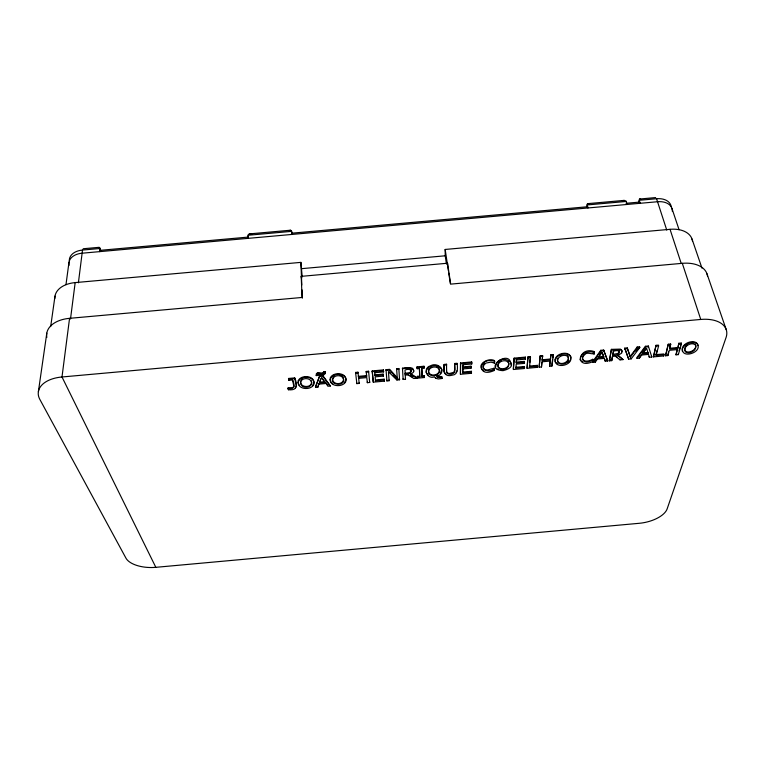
<?xml version="1.0" encoding="UTF-8"?>
<svg xmlns="http://www.w3.org/2000/svg" width="765" height="765" viewBox="0 0 765 765"><rect width="100%" height="100%" fill="white"/><g stroke="black" fill="none" stroke-linecap="round" stroke-linejoin="round"><path stroke-width="1.15" d="M444.264 371.809L444.236 365.192L446.617 364.982L446.521 364.226L444.14 364.436C442.476 371.054 444.618 377.508 452.172 375.194C458.273 374.879 457.728 367.602 457.078 363.27L454.706 363.48L454.639 370.145L453.865 372.297L449.485 373.492L447.85 373.205L446.684 372.058M454.706 363.48C454.372 366.751 456.715 373.368 451.713 374.056C449.418 374.745 445.88 374.047 446.531 370.843M460.434 374.286L460.607 363.719L471.795 362.706L471.68 361.95L460.492 362.964L460.434 374.286L471.479 373.291L471.403 371.302L462.701 372.086L462.806 372.842L471.517 372.058L471.403 371.302M462.701 372.086L462.768 368.185L462.806 372.842M462.796 366.932L470.963 366.196L471.077 366.942L462.901 367.678L462.835 364.982M462.901 367.678L462.959 364.771L471.756 363.977L471.68 361.95M555.199 361.73C554.902 354.511 566.846 351.298 570.747 356.748M470.963 366.196L471.039 368.195L462.882 368.931M471.039 368.195L471.077 366.942M323.777 371.847L322.84 373.11L317.685 372.574L316.299 373.836L316.222 375.586L317.915 375.433L318.833 374.152L320.602 374.592A3.041 1.807 -3 0 0 324.035 374.707L325.374 373.463L325.469 371.694L323.777 371.847L323.652 373.473L322.878 373.875L317.724 373.339L316.222 375.586M570.833 357.083L570.451 359.579M557.647 361.252C556.662 355.266 568.883 352.502 568.491 359.301C568.032 365.574 555.17 366.119 557.761 358.536M580.09 359.521C580.243 352.646 589.05 350.819 594.481 352.359C594.051 356.136 587.338 350.896 584.747 354.644C582.069 356.194 581.543 361.319 585.302 361.749C587.118 363.021 595.361 359.33 591.928 359.693C589.193 360.984 584.47 362.409 582.567 359.139M483.27 367.238C484.637 374.381 495.385 364.809 494.094 370.547C476.442 378.704 478.106 355.993 494.63 361.357L494.534 363.079L490.92 362.141L485.918 363.079L483.834 365.106L483.327 366.99M494.094 370.547L494.066 368.128M428.591 370.184C426.793 379.65 444.312 375.539 438.45 367.659M428.61 371.914C428.371 366.645 437.771 365.029 439.32 369.964M441.788 369.964L440.468 373.454M426.153 372.144C426.449 365.106 439.081 363.232 441.74 369.485M439.33 370.193C439.483 375.405 430.236 376.982 428.639 372.134M516.327 362.868L516.193 362.113L524.35 361.376L524.494 362.132L516.327 362.868L516.585 359.933L525.373 359.139L525.364 357.112L514.176 358.125L513.296 368.759L513.43 369.505L524.465 368.51L524.446 366.521L515.744 367.305L515.887 368.051L524.589 367.267M513.43 369.505L514.176 358.125M516.193 362.113L516.442 359.177L516.585 359.933M515.887 368.051L516.222 364.121L524.369 363.385L524.494 362.132M525.364 357.112L525.373 359.139M529.533 366.818L530.499 357.418L530.355 356.662L527.974 356.873L527.056 368.281L537.288 367.353L537.422 366.11L537.279 365.364L529.39 366.072L529.533 366.818L537.422 366.11M527.056 368.281L527.974 356.873M529.753 362.543L530.355 356.662M248.223 237.112C248.109 240.43 247.009 233.449 249.553 233.88L290.423 230.227L291.455 230.695L291.962 233.459M537.279 365.364L537.288 367.353M540.214 355.773L539.134 367.19L541.477 366.971L542.098 361.788L550.265 361.051L549.605 366.244L551.948 366.033L553.353 355.352L553.191 354.606L550.819 354.817L550.427 359.789L542.242 360.525L542.595 355.562L540.214 355.773L539.134 367.19M541.821 362.075L541.477 366.971M542.242 360.525L542.595 355.562M78.393 282.811L82.515 250.059L99.957 248.501L100.703 250.557M70.495 319.015L75.171 282.601L300.884 262.376L302.223 276.978M550.111 360.305L549.605 366.244M550.427 359.789L550.819 354.817M69.558 318.326L61.994 376.982L155.831 567.324L639.349 523.289A25.197 12.087 -11.9 0 0 667.252 508.572L726.186 337.136A32.541 18.666 -17 0 0 700.759 319.454L682.303 263.332L450.69 284.121L447.535 263.236L301.219 276.356L302.07 297.461L69.558 318.326A31.336 19.249 7.4 0 0 46.837 337.384M551.938 364.216L552.493 359.942M552.77 357.81L553.191 354.606M325.469 371.694L324.829 373.454M586.889 207.086L587.099 204.255L587.74 203.643L624.144 200.392L626.047 201.09L627.118 204.465A4.408 1.033 87 0 0 626.181 203.337M65.972 284.666L69.003 262.185M300.693 380.846C299.096 387.291 310.733 388.639 311.556 382.691M50.672 326.588L54.994 296.122M38.393 391.584L46.799 333.148M498.044 363.92C496.361 370.834 508.687 369.897 508.687 363.93M318.02 373.779L317.915 375.433M332.66 379.593C333.33 374.487 342.902 374.305 343.533 379.593M592.932 359.206L592.952 362.333L595.323 362.122L597.475 359.005L597.302 358.259M594.166 354.09L594.309 351.604C578.34 345.866 574.314 369.935 592.798 361.635L600.755 350.313L603.681 350.054L607.735 360.994L605.258 361.223L604.245 358.393L597.475 359.005M592.798 361.635L593.105 359.952M638.823 202.438L639.425 199.053L655.643 197.571M343.523 379.803C342.758 384.824 333.377 385.015 332.67 379.813M413.597 371.159C414.257 365.555 405.374 368.29 402.466 368.195L403.145 379.459L405.498 379.239L405.192 374.343L405.278 375.099L407.974 374.86L413.789 378.493L416.839 378.216L416.753 377.47L410.241 373.492M298.13 382.433C299.593 375.758 312.349 375.452 313.985 382.261M510.905 364.953C510.704 347.606 481.395 369.447 503.026 370.662C525.163 365.221 497.403 350.293 495.615 367.104M293.837 386.249C293.215 389.548 286.378 385.512 288.395 389.748C296.954 390.676 298.13 385.943 294.697 377.91L288.52 378.465L288.778 380.348L292.565 380.004L293.77 386.076M617.585 354.788L623.064 359.617L620.023 359.885L615.309 356.155L612.622 356.394L611.751 360.631L609.409 360.851L611.398 349.356L620.425 349.108L621.974 350.523L621.457 352.407M314.013 382.71L312.502 385.665M609.409 360.851L611.398 349.356M684.694 348.056C683.738 355.457 697.078 351.317 695.681 345.206C691.828 341.114 682.313 346.583 685.43 351.919C690.097 354.989 698.579 349.328 695.022 343.925M611.751 360.631L612.22 356.71M612.87 355.209L613.52 350.38L612.87 355.209C619.459 356.605 623.093 348.496 613.702 351.135M330.203 379.545C331.761 372.976 344.537 372.421 346 379.373M587.281 206.77L291.8 233.191L291.723 234.453L291.618 231.365L248.09 235.257M345.962 379.832L344.336 382.796M656.15 355.4L658.617 345.866L658.407 345.12L656.035 345.331L653.473 356.873L663.695 355.945L664.03 354.683L663.829 353.946L655.94 354.654L656.15 355.4L664.03 354.683M653.473 356.873L656.035 345.331M655.94 354.654L657.039 350.418M668.256 344.231L665.54 355.782L667.883 355.572L669.327 350.313L677.484 349.576L675.992 354.836L678.335 354.625L681.443 343.801L681.223 343.064L678.842 343.275L677.847 348.295L669.671 349.031L670.628 344.011L668.256 344.231L665.54 355.782M582.442 357.293L582.71 356.299M668.534 351.671L667.883 355.572M669.758 347.224L670.628 344.011M677.274 348.84L675.992 354.836M677.847 348.295L678.842 343.275M679.052 350.638L679.98 347.396M680.601 345.225L681.223 343.064M456.896 370.92L456.083 372.574M317.915 387.147L318.995 383.361L317.915 387.147L315.534 387.358L315.496 386.602L319.76 375.653L322.696 375.386L330.365 386.019L327.879 386.249L325.785 382.749L327.841 385.493M322.103 377.891L324.982 382.395L319.502 382.882L320.621 379.019M319.502 382.882L321.443 377.719L324.982 382.395M315.534 387.358L319.76 375.653M428.849 369.285L429.289 368.491M685.086 347.052L687.123 344.632M498.378 363.012L499.555 361.549M484.245 363.557C479.76 370.298 490.021 372.985 494.19 368.873M595.686 360.592L596.757 359.034M599.416 355.209L601.261 352.55M598.354 357.733L602.055 352.407L603.824 357.236L598.354 357.733L598.182 356.987L603.642 356.5L603.824 357.236M592.952 362.333L600.936 351.068L600.755 350.313M640.362 355.84L639.397 358.144L637.025 358.355L636.834 357.609L645.402 346.287L648.328 346.029L651.809 357.026L649.332 357.245L648.28 353.659L648.481 354.405L641.711 355.017L639.397 358.144M630.188 356.442L637.169 347.033L639.588 346.813L639.789 347.559L631.173 358.881L628.639 359.11L624.737 348.151L627.281 347.922L630.379 357.178L637.369 347.779L639.789 347.559M643.126 352.101L645.775 348.534M637.025 358.355L645.603 347.033L648.529 346.774L648.328 346.029M636.002 351.537L639.588 346.813M583.179 355.381L583.81 354.578M569.877 360.726L568.032 362.62M295.194 387.836L296.246 386.268L294.697 377.91M301.525 379.402L302.242 378.847M334.391 375.95C325.641 385.225 348.18 388.161 342.854 377.03M289.16 230.705L290.423 230.227M430.695 367.267L431.594 366.837M98.647 247.535L99.938 247.812L99.603 251.637A4.427 1.042 82.6 0 1 100.626 250.643M500.387 360.984L501.314 360.554M560.305 355.582L561.271 355.151M585.493 353.334L586.506 352.895M622.375 200.908L624.144 200.392M441.893 376.485L441.998 378.484L438.316 378.971L435.486 378.254L434.654 376.82C426.908 379.87 422.347 367.879 430.561 365.804C436.662 361.922 446.205 369.103 439.837 374.879A6.646 3.892 -7.4 0 1 436.911 376.323L437.609 377.461C442.839 378.034 442.581 376.026 437.513 376.705L437.064 376.256M700.759 319.454L61.994 376.982A32.637 18.79 6.2 0 0 39.646 399.034L125.795 557.848A25.274 12.135 1.1 0 0 155.831 567.324M323.815 372.612L325.507 372.459M357.953 372.211L358.01 372.966L355.629 373.186L355.572 372.421L357.953 372.211L358.479 377.097L366.684 376.361L366.617 375.605L358.422 376.342L358.479 377.097M368.577 371.245L368.644 372.01L366.253 372.22L366.196 371.465L368.577 371.245L369.686 382.471L367.343 382.682L366.808 377.594L358.622 378.34L358.565 377.575L359.206 383.418L356.853 383.628L355.572 372.421M372.211 370.92L383.408 369.916L383.475 370.671L372.278 371.685L372.211 370.92L373.272 382.146L384.336 381.152L384.164 379.172L375.443 379.956L375.51 380.712L384.231 379.928L384.164 379.172M397.226 377.814L396.614 368.72L398.833 368.52L399.56 379.775L396.93 380.014L388.438 371.694L389.117 380.721L386.918 380.922L386.029 369.677L389.404 369.371L397.226 377.814L389.404 369.371M424.374 376.476L424.412 377.537L417.547 378.159L417.508 377.097L419.765 376.887L419.469 368.52L417.183 368.72L417.049 366.875L424.001 366.253L424.126 368.099L421.84 368.3L422.117 376.676L424.374 376.476L424.288 375.72L422.031 375.931L422.117 376.676M288.548 379.23L294.726 378.675M319.799 376.409L322.734 376.151L330.365 386.019M389.481 370.126L386.105 370.432L386.029 369.677M417.183 368.72L417.145 367.64L424.097 367.009M454.812 364.236L457.193 364.025M514.31 358.871L525.498 357.867M528.118 357.628L530.499 357.418M540.367 356.528L542.739 356.308M550.972 355.572L553.353 355.352M600.936 351.068L603.862 350.8L607.735 360.994M611.579 350.102L618.742 349.557L621.362 350.198L622.165 351.269L621.649 353.153L617.766 355.534L623.064 359.617M624.928 348.897L627.472 348.668L630.379 357.178M656.246 346.076L658.617 345.866M668.467 344.977L670.848 344.757M679.062 344.021L681.443 343.801M380.205 371.465L383.504 371.168L383.581 371.924L374.774 372.718L374.707 371.962L375.041 375.605L383.217 374.869L383.141 374.114L374.974 374.85L375.041 375.605M593.076 353.009L593.994 353.344M542.098 359.78L550.274 359.043M669.461 348.295L677.637 347.559M612.679 354.463L618.082 353.43L619.354 350.81M405.211 373.942C412.918 375.156 413.31 367.152 405.001 369.954L405.211 373.942L405.134 373.186C407.209 372.938 411.685 373.205 411.235 369.964M383.141 374.114L383.322 376.112L375.156 376.849L375.51 380.712M319.464 382.127L324.943 381.63M642.466 352.99L647.926 352.502L648.127 353.248L642.657 353.736L646.635 348.391L648.127 353.248M319.043 384.126L325.823 383.514M417.547 378.159L417.422 376.342L419.679 376.141L419.411 368.807M288.128 388.448C294.515 389.94 295.137 385.684 292.737 380.253M392.608 375.099L396.853 379.268L399.483 379.029L399.56 379.775M604.398 358.594L605.077 360.478L607.553 360.258M609.227 360.105L611.57 359.894M83.184 248.749L99.259 247.315M626.21 201.453L587.176 204.944L587.989 207.965A4.408 0.88 86.7 0 0 587.071 206.952M671.249 206.77A17.92 11.858 -20.1 0 0 656.561 198.737L639.224 200.287L640.152 203.299A4.408 1.09 87.2 0 0 639.052 202.304M100.186 250.327L248.281 237.083M626.315 203.28L639.32 202.113M446.464 264.049L445.22 255.797L445.173 249.457L670.035 229.318A27.645 17.605 -19.1 0 1 692.545 241.281M301.879 268.639L445.22 255.797M691.417 343.141L693.578 343.227M249.553 233.88L251.781 234.31M587.74 203.643L588.83 203.911M639.655 199.005L640.659 199.273M339.775 375.127L340.75 375.386M410.126 369.084L410.642 369.304M483.929 370.824C474.864 365.507 488.127 356.939 494.506 360.602L494.63 361.357M581.524 361.424L582.576 361.931M497.298 368.998L498.388 369.514M557.685 364.169L555.314 362.046M437.045 366.703L437.829 367.114M435.39 377.508L435.945 377.814M416.839 378.216L410.327 374.248C420.262 369.791 406.703 366.292 402.553 368.95L402.466 368.195M409.83 375.319L412.727 377.135M445.871 374.095L444.264 372.077M332.918 383.829L331.092 382.271L330.203 380.033M428.285 375.223L426.229 372.603M341.592 375.787L342.29 376.332M615.911 356.031L617.479 357.274M389.213 371.771L390.905 373.435M291.8 233.191L292.001 233.794M567.353 355.429C571.799 360.879 560.755 366.77 557.647 361.348M580.176 359.846L580.721 360.736M299.182 385.149L298.197 382.921M508.046 361.386L508.802 363.7M508.582 362.849C505.742 358.211 496.15 361.769 498.264 367.468C501.152 371.972 510.446 368.644 508.668 362.945M682.485 351.518C679.406 343.456 696.198 337.346 698.187 345.598M602.227 352.627L603.642 356.5M624.737 348.151L628.639 359.11M706.994 273.841L726.215 329.6M692.009 239.024L701.964 268.113M671.871 208.252L679.071 229.739M670.035 229.318L681.099 263.055M656.561 198.737L666.764 230.112M678.125 353.889L678.335 354.625M663.485 355.209L663.695 355.945M311.212 380.75C314.453 387.616 301.821 389.834 300.693 383.456C299.746 377.48 310.772 376.887 311.518 382.481M651.608 356.28L651.809 357.026M649.131 356.5L649.332 357.245M645.402 346.287L645.603 347.033M641.519 354.272L641.711 355.017M637.169 347.033L637.369 347.779M630.982 358.144L631.173 358.881M627.281 347.922L627.472 348.668M619.832 359.148L620.023 359.885M603.681 350.054L603.862 350.8M605.077 360.478L605.258 361.223M594.309 351.604L594.481 352.359M593.803 353.363L593.975 354.109M595.141 361.376L595.323 362.122M592.751 359.225L592.923 359.971M288.099 387.692L288.395 389.748M551.794 365.288L551.948 366.033M288.52 378.465L288.778 380.348M524.235 362.639L524.369 363.385M494.534 363.079L494.219 362.342L494.343 363.098M493.884 368.147L494.008 368.893M301.219 276.356L301.544 278.355M471.642 363.222L471.756 363.977M471.364 372.545L471.479 373.291M445.173 249.457L448.376 270.705M448.739 273.067L450.346 283.691M460.492 362.964L460.607 363.719M444.14 364.436L444.236 365.192M441.902 377.738L441.998 378.484M424.126 368.099L424.001 366.253M424.412 377.537L424.288 375.72M421.84 368.3L421.754 367.544L422.031 375.931M419.679 376.141L419.765 376.887M417.049 366.875L417.145 367.64M417.422 376.342L417.508 377.097M407.888 374.104L407.974 374.86M405.421 378.493L405.498 379.239M403.069 378.704L403.145 379.459M398.833 368.52L398.919 369.275L396.691 369.476L396.614 368.72M396.853 379.268L396.93 380.014M366.196 371.465L366.684 376.361M389.041 379.966L389.117 380.721M386.851 380.167L386.918 380.922M372.278 371.685L373.272 382.146M384.26 380.396L384.336 381.152M383.246 375.357L383.322 376.112M369.629 381.716L369.686 382.471M367.276 381.936L367.343 382.682M383.408 369.916L383.581 371.924M359.148 382.663L359.206 383.418M356.796 382.873L356.853 383.628M323.308 372.985L323.356 373.75M322.84 373.11L322.878 373.875M322.696 375.386L322.734 376.151M318.785 373.387L318.833 374.152M318.297 373.511L318.345 374.276M300.884 262.376L301.802 285.049M301.993 289.82L302.338 298.168M447.535 263.236L447.544 265.264M446.521 364.226L446.626 371.599M682.303 263.332A31.241 19.135 -18.2 0 1 707.568 276.308M69.06 265.34A18.006 11.924 9.3 0 1 82.123 253.205L657.537 201.74A17.958 11.848 -20 0 1 672.339 211.35M54.831 298.446A27.731 17.719 8.3 0 1 75.171 282.601M69.299 260.616A17.968 11.934 9.4 0 1 82.515 250.059M437.915 375.185A6.636 3.892 -7.4 0 1 436.815 375.577M555.074 359.751C554.606 368.663 569.963 366.263 570.948 359.081C571.57 350.074 555.935 352.435 555.074 359.751M682.466 349.022C681.701 357.637 696.867 354.032 698.158 347.606C699.114 338.895 683.642 342.471 682.466 349.022M298.312 380.559C296.026 389.404 310.504 391.058 313.822 384.585C316.222 375.701 301.573 373.989 298.312 380.559M330.413 377.661C327.841 386.593 342.395 388.142 345.751 381.706C348.429 372.737 333.712 371.13 330.413 377.661"/></g></svg>
